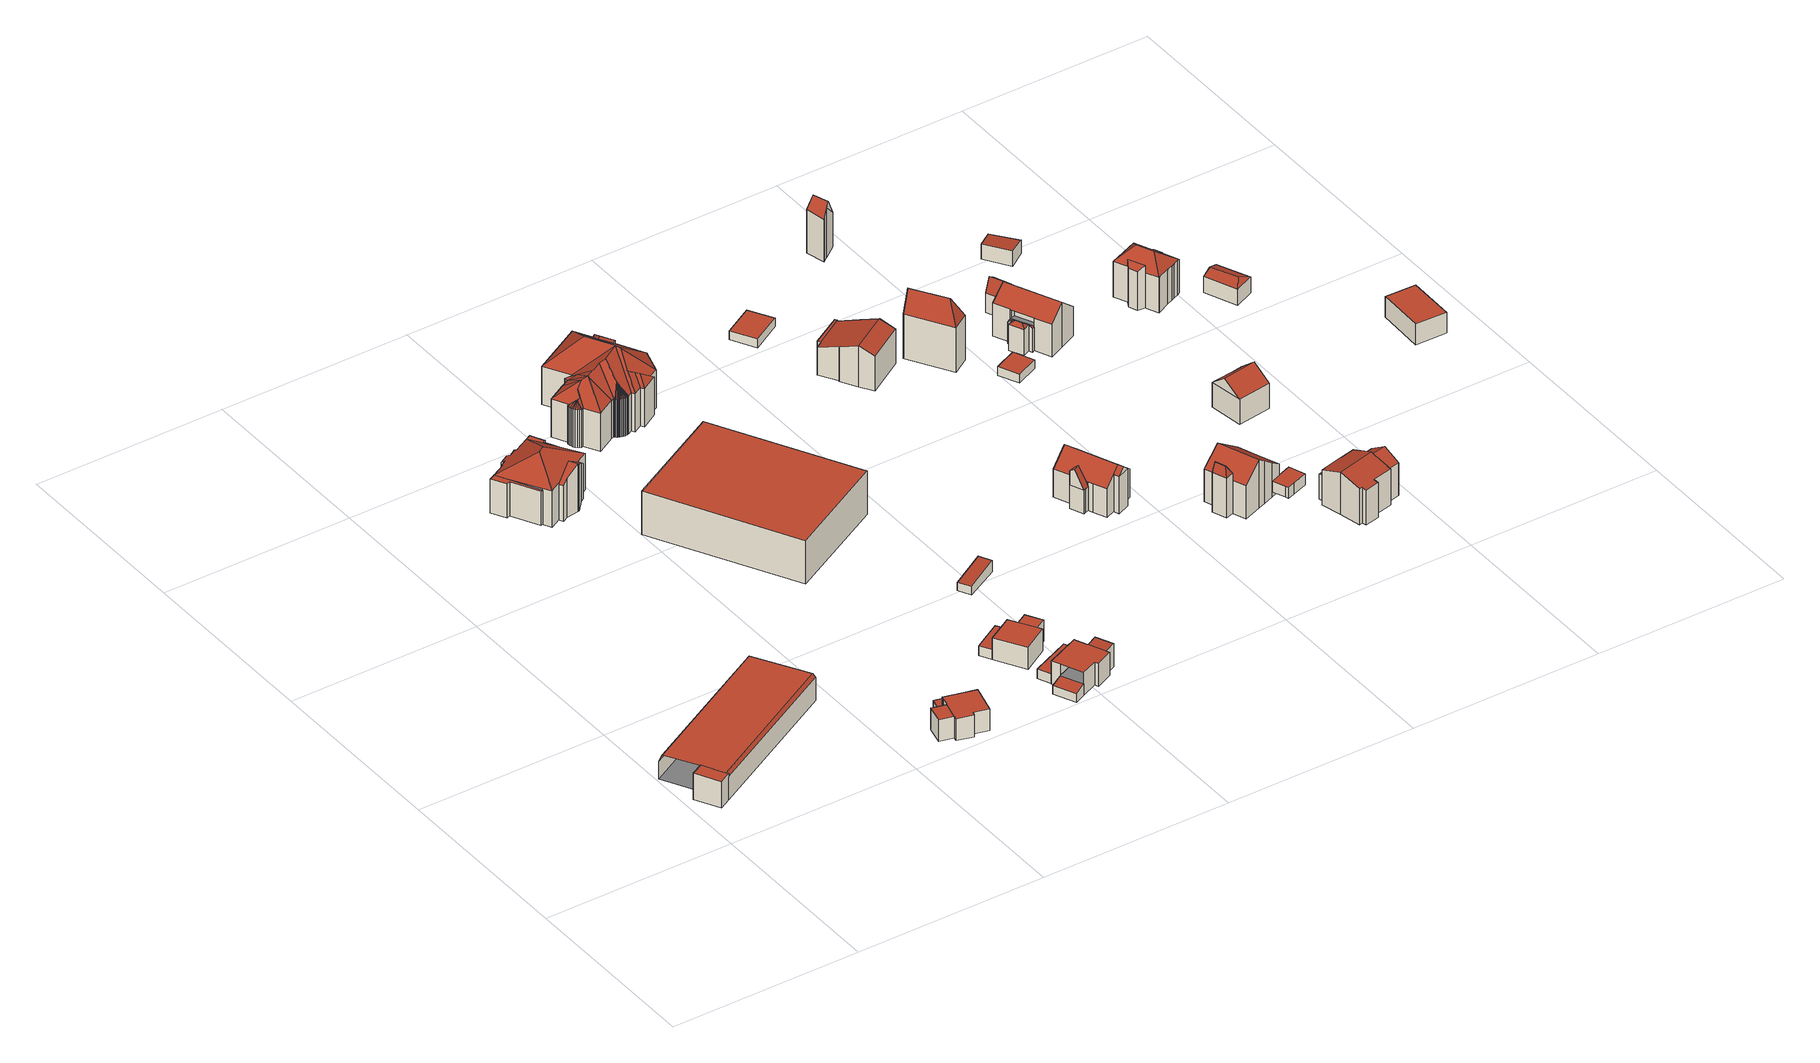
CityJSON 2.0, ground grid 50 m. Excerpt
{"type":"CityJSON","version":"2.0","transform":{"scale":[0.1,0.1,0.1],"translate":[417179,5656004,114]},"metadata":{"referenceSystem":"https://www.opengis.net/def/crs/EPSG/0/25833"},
"CityObjects":{
"building1":{"type":"Building","attributes":{"Gemeindeschluessel":14612000,"Geometrietyp2DReferenz":"3000","function":"31001_9998","roofType":"9999"},"children":["building1-1","building1-2"]},
"building1-1":{"type":"BuildingPart","attributes":{"Dachtyp_tdc":"tdcCutGableRoof","Dachneigung":1.35,"QualitaetDacherkennung":76,"Geometrietyp2DReferenz":"3000","measuredHeight":7.22,"roofType":"9999"},"parents":["building1"],"geometry":[{"type":"MultiSurface","lod":"2","boundaries":[[[0,1,2,3]],[[4,5,6,7]],[[5,0,3,6]],[[1,0,8,9]],[[5,4,10,11]],[[0,5,11,8]],[[10,12,13,9,8,11]],[[3,2,14,7,6]]],"semantics":{"surfaces":[{"type":"WallSurface"},{"type":"RoofSurface"},{"type":"GroundSurface"}],"values":[0,0,0,1,1,0,1,2]}}]},
"building1-2":{"type":"BuildingPart","attributes":{"Dachtyp_tdc":"tdcPolyFlatRoof","Dachneigung":0,"QualitaetDacherkennung":43,"Geometrietyp2DReferenz":"3000","measuredHeight":7.17,"roofType":"1000"},"parents":["building1"],"geometry":[{"type":"MultiSurface","lod":"2","boundaries":[[[15,16,17,2,1]],[[16,18,19,17]],[[18,20,12,21,14,19]],[[20,18,16,15,9,13]],[[2,17,19,14]]],"semantics":{"surfaces":[{"type":"WallSurface"},{"type":"RoofSurface"},{"type":"GroundSurface"}],"values":[0,0,0,1,2]}}]},
"building2":{"type":"Building","attributes":{"Gemeindeschluessel":14612000,"Geometrietyp2DReferenz":"3000","function":"31001_9998","roofType":"9999"},"children":["building2-1","building2-2"]},
"building2-1":{"type":"BuildingPart","attributes":{"Dachtyp_tdc":"tdcPolyFlatRoof","Dachneigung":0,"QualitaetDacherkennung":57,"Geometrietyp2DReferenz":"3000","measuredHeight":5.85,"roofType":"1000"},"parents":["building2"],"geometry":[{"type":"MultiSurface","lod":"2","boundaries":[[[22,23,24,25]],[[23,26,27,24]],[[26,28,29,27]],[[28,26,23,22]],[[25,24,27,29]]],"semantics":{"surfaces":[{"type":"WallSurface"},{"type":"RoofSurface"},{"type":"GroundSurface"}],"values":[0,0,0,1,2]}}]},
"building2-2":{"type":"BuildingPart","attributes":{"Dachtyp_tdc":"tdcPolyFlatRoof","Dachneigung":0,"QualitaetDacherkennung":73,"Geometrietyp2DReferenz":"3000","measuredHeight":5.95,"roofType":"1000"},"parents":["building2"],"geometry":[{"type":"MultiSurface","lod":"2","boundaries":[[[30,31,32,33]],[[31,34,35,32]],[[34,36,37,35]],[[36,38,25,37]],[[38,22,25]],[[39,40,41,29,28]],[[40,42,43,41]],[[42,44,45,43]],[[44,46,47,45]],[[46,48,49,47]],[[48,30,33,49]],[[48,46,44,42,40,39,38,36,34,31,30]],[[33,32,35,37,25,29,41,43,45,47,49]]],"semantics":{"surfaces":[{"type":"WallSurface"},{"type":"RoofSurface"},{"type":"GroundSurface"}],"values":[0,0,0,0,0,0,0,0,0,0,0,1,2]}}]},
"building3":{"type":"Building","attributes":{"Dachtyp_tdc":"tdcPolyFlatRoof","Gemeindeschluessel":14612000,"Dachneigung":0,"QualitaetDacherkennung":72,"Geometrietyp2DReferenz":"3000","measuredHeight":2.88,"function":"31001_9998","roofType":"1000"},"geometry":[{"type":"Solid","lod":"2","boundaries":[[[[50,51,41,43]],[[51,52,53,41]],[[52,54,55,53]],[[54,56,57,55]],[[56,58,49,57]],[[58,59,47,49]],[[59,50,43,47]],[[59,58,56,54,52,51,50]],[[43,41,53,55,57,49,47]]]],"semantics":{"surfaces":[{"type":"WallSurface"},{"type":"RoofSurface"},{"type":"GroundSurface"}],"values":[[0,0,0,0,0,0,0,1,2]]}}]},
"building4":{"type":"Building","attributes":{"Gemeindeschluessel":14612000,"Geometrietyp2DReferenz":"3000","function":"31001_9998","roofType":"9999"},"children":["building4-1","building4-2","building4-3","building4-4"]},
"building4-1":{"type":"BuildingPart","attributes":{"Dachtyp_tdc":"tdcPolyFlatRoof","Dachneigung":0,"QualitaetDacherkennung":33,"Geometrietyp2DReferenz":"3000","measuredHeight":9.27,"roofType":"1000"},"parents":["building4"],"geometry":[{"type":"MultiSurface","lod":"2","boundaries":[[[60,61,62,63]],[[61,64,65,62]],[[64,66,67,65]],[[66,68,69,67]],[[68,70,71,72,69]],[[73,60,63,74]],[[73,75,70,68,66,64,61,60]],[[63,62,65,67,69,72,74]]],"semantics":{"surfaces":[{"type":"WallSurface"},{"type":"RoofSurface"},{"type":"GroundSurface"}],"values":[0,0,0,0,0,0,1,2]}}]},
"building4-2":{"type":"BuildingPart","attributes":{"Dachtyp_tdc":"tdcPolyFlatRoof","Dachneigung":0,"QualitaetDacherkennung":35,"Geometrietyp2DReferenz":"3000","measuredHeight":9.11,"roofType":"1000"},"parents":["building4"],"geometry":[{"type":"MultiSurface","lod":"2","boundaries":[[[76,77,78,79]],[[77,80,81,78]],[[80,82,83,81]],[[82,84,85,83]],[[84,86,87,85]],[[84,82,80,77,76,86]],[[87,79,78,81,83,85]]],"semantics":{"surfaces":[{"type":"WallSurface"},{"type":"RoofSurface"},{"type":"GroundSurface"}],"values":[0,0,0,0,0,1,2]}}]},
"building4-3":{"type":"BuildingPart","attributes":{"Dachtyp_tdc":"tdcGableRoof","Dachneigung":34.26,"QualitaetDacherkennung":41,"Geometrietyp2DReferenz":"3000","measuredHeight":13.04,"roofType":"3100"},"parents":["building4"],"geometry":[{"type":"MultiSurface","lod":"2","boundaries":[[[88,89,90,91]],[[89,92,93,90]],[[92,94,95,93]],[[94,96,97,95]],[[96,98,99,97]],[[98,100,101,99]],[[100,102,103,101]],[[96,94,92,89,88,104,105]],[[105,106,102,100,98,96]],[[103,107,91,90,93,95,97,99,101]]],"semantics":{"surfaces":[{"type":"WallSurface"},{"type":"RoofSurface"},{"type":"GroundSurface"}],"values":[0,0,0,0,0,0,0,1,1,2]}}]},
"building4-4":{"type":"BuildingPart","attributes":{"Dachtyp_tdc":"tdcHipRoof","Dachneigung":31.89,"QualitaetDacherkennung":49,"Geometrietyp2DReferenz":"3000","measuredHeight":14.02,"roofType":"3200"},"parents":["building4"],"geometry":[{"type":"MultiSurface","lod":"2","boundaries":[[[71,75,108,109,110]],[[111,112,76,113]],[[109,114,106,115,104,116,111,113,110]],[[76,117,118,119,120,121,122,123,124,71,110,113]],[[125,126,127,128,129,130,79,87,131,91,107,103,132,74,72,133,134]],[[122,121,126,125]],[[121,120,127,126]],[[120,119,128,127]],[[119,118,129,128]],[[118,117,130,129]],[[117,76,79,130]],[[112,111,131,87,86]],[[111,116,91,131]],[[116,88,91]],[[114,103,102]],[[114,109,132,103]],[[109,108,73,74,132]],[[71,124,133,72]],[[124,123,134,133]],[[123,122,125,134]]],"semantics":{"surfaces":[{"type":"RoofSurface"},{"type":"GroundSurface"},{"type":"WallSurface"}],"values":[0,0,0,0,1,2,2,2,2,2,2,2,2,2,2,2,2,2,2,2]}}]},
"building5":{"type":"Building","attributes":{"Dachtyp_tdc":"tdcPolyFlatRoof","Gemeindeschluessel":14612000,"Dachneigung":0,"QualitaetDacherkennung":61,"Geometrietyp2DReferenz":"3000","measuredHeight":2.72,"function":"31001_9998","roofType":"1000"},"geometry":[{"type":"Solid","lod":"2","boundaries":[[[[135,136,137,138]],[[136,139,140,137]],[[139,141,142,140]],[[141,143,144,142]],[[143,135,138,144]],[[143,141,139,136,135]],[[138,137,140,142,144]]]],"semantics":{"surfaces":[{"type":"WallSurface"},{"type":"RoofSurface"},{"type":"GroundSurface"}],"values":[[0,0,0,0,0,1,2]]}}]},
"building6":{"type":"Building","attributes":{"Gemeindeschluessel":14612000,"Geometrietyp2DReferenz":"3000","function":"31001_9998","roofType":"9999"},"children":["building6-1","building6-2"]},
"building6-1":{"type":"BuildingPart","attributes":{"Dachtyp_tdc":"tdcPolyFlatRoof","Dachneigung":0,"QualitaetDacherkennung":54,"Geometrietyp2DReferenz":"3000","measuredHeight":5.97,"roofType":"1000"},"parents":["building6"],"geometry":[{"type":"MultiSurface","lod":"2","boundaries":[[[145,146,147,148]],[[146,149,150,147]],[[149,151,152,150]],[[151,149,146,145]],[[148,147,150,152]]],"semantics":{"surfaces":[{"type":"WallSurface"},{"type":"RoofSurface"},{"type":"GroundSurface"}],"values":[0,0,0,1,2]}}]},
"building6-2":{"type":"BuildingPart","attributes":{"Dachtyp_tdc":"tdcPolyFlatRoof","Dachneigung":0,"QualitaetDacherkennung":65,"Geometrietyp2DReferenz":"3000","measuredHeight":5.97,"roofType":"1000"},"parents":["building6"],"geometry":[{"type":"MultiSurface","lod":"2","boundaries":[[[151,153,154,152]],[[153,155,156,154]],[[155,157,158,156]],[[157,159,160,158]],[[159,145,148,160]],[[145,159,157,155,153,151]],[[152,154,156,158,160,148]]],"semantics":{"surfaces":[{"type":"WallSurface"},{"type":"RoofSurface"},{"type":"GroundSurface"}],"values":[0,0,0,0,0,1,2]}}]},
"building7":{"type":"Building","attributes":{"Dachtyp_tdc":"tdcPolyFlatRoof","Gemeindeschluessel":14612000,"Dachneigung":0,"QualitaetDacherkennung":66,"Geometrietyp2DReferenz":"3000","measuredHeight":2.78,"function":"31001_9998","roofType":"1000"},"geometry":[{"type":"Solid","lod":"2","boundaries":[[[[161,162,163,164]],[[162,165,166,163]],[[165,167,168,166]],[[167,169,170,168]],[[169,171,172,170]],[[171,173,174,172]],[[173,161,164,174]],[[173,171,169,167,165,162,161]],[[164,163,166,168,170,172,174]]]],"semantics":{"surfaces":[{"type":"WallSurface"},{"type":"RoofSurface"},{"type":"GroundSurface"}],"values":[[0,0,0,0,0,0,0,1,2]]}}]},
"building8":{"type":"Building","attributes":{"Gemeindeschluessel":14612000,"Geometrietyp2DReferenz":"3000","function":"31001_9998","roofType":"9999"},"children":["building8-1","building8-2","building8-3"]},
"building8-1":{"type":"BuildingPart","attributes":{"Dachtyp_tdc":"tdcPolyFlatRoof","Dachneigung":15.5,"QualitaetDacherkennung":44,"Geometrietyp2DReferenz":"3000","measuredHeight":3.14,"roofType":"2100"},"parents":["building8"],"geometry":[{"type":"MultiSurface","lod":"2","boundaries":[[[175,176,177,178]],[[179,180,181,182]],[[180,175,178,181]],[[180,179,176,175]],[[178,177,182,181]]],"semantics":{"surfaces":[{"type":"WallSurface"},{"type":"RoofSurface"},{"type":"GroundSurface"}],"values":[0,0,0,1,2]}}]},
"building8-2":{"type":"BuildingPart","attributes":{"Dachtyp_tdc":"tdcPolyFlatRoof","Dachneigung":0,"QualitaetDacherkennung":72,"Geometrietyp2DReferenz":"3000","measuredHeight":6.24,"roofType":"1000"},"parents":["building8"],"geometry":[{"type":"MultiSurface","lod":"2","boundaries":[[[183,184,185]],[[183,186,187,184]],[[186,188,189,187]],[[188,190,191,189]],[[190,192,179,182,191]],[[193,194,195,177,176]],[[194,196,197,195]],[[196,198,199,197]],[[198,200,201,199]],[[200,202,203,201]],[[202,204,203]],[[202,200,198,196,194,193,192,190,188,186,183]],[[184,187,189,191,182,177,195,197,199,201,203]]],"semantics":{"surfaces":[{"type":"WallSurface"},{"type":"RoofSurface"},{"type":"GroundSurface"}],"values":[0,0,0,0,0,0,0,0,0,0,0,1,2]}}]},
"building8-3":{"type":"BuildingPart","attributes":{"Dachtyp_tdc":"tdcPolyFlatRoof","Dachneigung":4.61,"QualitaetDacherkennung":64,"Geometrietyp2DReferenz":"3000","measuredHeight":6.4,"roofType":"2100"},"parents":["building8"],"geometry":[{"type":"MultiSurface","lod":"2","boundaries":[[[205,185,184,206]],[[204,207,208,203]],[[207,205,206,208]],[[207,204,185,205]],[[206,184,203,208]]],"semantics":{"surfaces":[{"type":"WallSurface"},{"type":"RoofSurface"},{"type":"GroundSurface"}],"values":[0,0,0,1,2]}}]},
"building9":{"type":"Building","attributes":{"name":"62. Grundschule Friedrich Schiller","Dachtyp_tdc":"tdcPolyFlatRoof","Gemeindeschluessel":14612000,"Dachneigung":0,"QualitaetDacherkennung":83,"Geometrietyp2DReferenz":"3000","measuredHeight":11.93,"function":"31001_3021","roofType":"1000"},"geometry":[{"type":"Solid","lod":"2","boundaries":[[[[209,210,211,212]],[[210,213,214,211]],[[213,215,216,214]],[[215,209,212,216]],[[215,213,210,209]],[[212,211,214,216]]]],"semantics":{"surfaces":[{"type":"WallSurface"},{"type":"RoofSurface"},{"type":"GroundSurface"}],"values":[[0,0,0,0,1,2]]}}]},
"building10":{"type":"Building","attributes":{"Dachtyp_tdc":"tdcFreeFormRoof","Gemeindeschluessel":14612000,"Dachneigung":36.1,"QualitaetDacherkennung":30,"Geometrietyp2DReferenz":"3000","measuredHeight":15.86,"function":"31001_9998","roofType":"5000"},"geometry":[{"type":"Solid","lod":"2","boundaries":[[[[217,218,219,220]],[[218,221,222,219]],[[221,223,224,222]],[[223,225,226,224]],[[225,227,228,226]],[[227,229,230,228]],[[229,231,232,230]],[[231,233,234,232]],[[233,235,236,234]],[[235,237,238,236]],[[237,239,240,238]],[[239,241,242,240]],[[241,243,244,242]],[[245,246,247,248]],[[249,245,248,250]],[[251,249,250,252]],[[253,251,252,254]],[[255,256,253,254,257]],[[258,255,257,259]],[[258,259,260]],[[261,262,256,255,258,260,263]],[[264,265,266,261,263,267]],[[264,267,268]],[[269,270,271,265,264,268,272]],[[273,274,269,272,275]],[[273,275,276]],[[277,273,276,278]],[[277,278,279]],[[280,277,279,281]],[[282,280,281,283]],[[284,282,283,285]],[[286,284,285,287]],[[288,286,287,289]],[[290,288,289,291]],[[292,290,291,293]],[[294,292,293,295]],[[296,294,295,297]],[[296,297,243]],[[298,274,273,277,280,282,284,286,288,290,292,294,296,243,241]],[[299,300,301,302,298,241,239]],[[303,299,239,237]],[[304,303,237,235]],[[304,235,233]],[[300,299,303,304,233,231]],[[301,300,231,229]],[[302,301,229,227]],[[217,305,218]],[[305,217,306]],[[307,227,225]],[[307,302,227]],[[307,308,302]],[[305,308,307]],[[308,305,306]],[[302,308,298]],[[309,307,225,223]],[[309,223,221]],[[305,307,309,221,218]],[[243,297,310,244]],[[297,295,311,310]],[[295,293,312,311]],[[293,291,313,312]],[[291,289,314,313]],[[289,287,315,314]],[[287,285,316,315]],[[285,283,317,316]],[[283,281,318,317]],[[281,279,319,318]],[[279,278,320,319]],[[278,276,321,320]],[[276,275,322,321]],[[275,272,323,322]],[[272,268,324,323]],[[268,267,325,324]],[[267,263,326,325]],[[263,260,327,326]],[[260,259,328,327]],[[259,257,329,328]],[[257,254,330,329]],[[254,252,331,330]],[[252,250,332,331]],[[250,248,333,332]],[[248,247,334,333]],[[247,335,336,334]],[[335,337,338,336]],[[337,339,340,338]],[[339,341,342,340]],[[341,343,344,342]],[[343,345,346,344]],[[345,347,348,346]],[[347,349,350,348]],[[349,351,352,350]],[[351,217,220,352]],[[308,306,351,349]],[[270,269,274,298,308,349,347]],[[353,271,270,347,345]],[[353,345,343]],[[353,265,271]],[[343,265,353]],[[343,266,265]],[[341,266,343]],[[266,341,339]],[[262,261,266,339,337]],[[246,245,249,251,253,256,262,337,335]],[[246,335,247]],[[306,217,351]],[[220,219,222,224,226,228,230,232,234,236,238,240,242,244,310,311,312,313,314,315,316,317,318,319,320,321,322,323,324,325,326,327,328,329,330,331,332,333,334,336,338,340,342,344,346,348,350,352]]]],"semantics":{"surfaces":[{"type":"WallSurface"},{"type":"RoofSurface"},{"type":"GroundSurface"}],"values":[[0,0,0,0,0,0,0,0,0,0,0,0,0,1,1,1,1,1,1,1,1,1,1,1,1,1,1,1,1,1,1,1,1,1,1,1,1,1,1,1,1,1,1,1,1,1,1,1,1,1,1,1,1,1,1,1,1,0,0,0,0,0,0,0,0,0,0,0,0,0,0,0,0,0,0,0,0,0,0,0,0,0,0,0,0,0,0,0,0,0,0,0,1,1,1,1,1,1,1,1,1,1,1,1,1,2]]}}]},
"building11":{"type":"Building","attributes":{"Dachtyp_tdc":"tdcPolyFlatRoof","Gemeindeschluessel":14612000,"Dachneigung":5.11,"QualitaetDacherkennung":61,"Geometrietyp2DReferenz":"3000","measuredHeight":3.24,"function":"31001_9998","roofType":"2100"},"geometry":[{"type":"Solid","lod":"2","boundaries":[[[[354,355,356,357]],[[355,358,359,356]],[[358,360,361,359]],[[360,354,357,361]],[[360,358,355,354]],[[357,356,359,361]]]],"semantics":{"surfaces":[{"type":"WallSurface"},{"type":"RoofSurface"},{"type":"GroundSurface"}],"values":[[0,0,0,0,1,2]]}}]},
"building12":{"type":"Building","attributes":{"name":"Josef-Hegenbarth-Archiv","Gemeindeschluessel":14612000,"Geometrietyp2DReferenz":"3000","function":"31001_3034","roofType":"9999"},"children":["building12-1","building12-2","building12-3"]},
"building12-1":{"type":"BuildingPart","attributes":{"Dachtyp_tdc":"tdcGableRoof","Dachneigung":41.38,"QualitaetDacherkennung":40,"Geometrietyp2DReferenz":"3000","measuredHeight":11.79,"roofType":"3100"},"parents":["building12"],"geometry":[{"type":"MultiSurface","lod":"2","boundaries":[[[362,363,364,365]],[[363,366,367,364]],[[366,368,367]],[[369,362,365,370]],[[371,372,373,374]],[[366,363,374,373]],[[369,372,371,362]],[[362,371,374,363]],[[365,364,367,375,370]]],"semantics":{"surfaces":[{"type":"WallSurface"},{"type":"RoofSurface"},{"type":"GroundSurface"}],"values":[0,0,0,0,1,1,0,0,2]}}]},
"building12-2":{"type":"BuildingPart","attributes":{"Dachtyp_tdc":"tdcGableRoof","Dachneigung":61.6,"QualitaetDacherkennung":16,"Geometrietyp2DReferenz":"3000","measuredHeight":11.34,"roofType":"3100"},"parents":["building12"],"geometry":[{"type":"MultiSurface","lod":"2","boundaries":[[[376,377,378,379]],[[377,380,381,378]],[[380,382,383,381]],[[382,384,385,383]],[[386,387,388,389]],[[390,388,387,380,377,376]],[[382,386,389,391,384]],[[380,387,386,382]],[[385,379,378,381,383]]],"semantics":{"surfaces":[{"type":"WallSurface"},{"type":"RoofSurface"},{"type":"GroundSurface"}],"values":[0,0,0,0,1,1,0,0,2]}}]},
"building12-3":{"type":"BuildingPart","attributes":{"Dachtyp_tdc":"tdcFreeFormRoof","Dachneigung":40.56,"QualitaetDacherkennung":63,"Geometrietyp2DReferenz":"3000","measuredHeight":11.73,"roofType":"5000"},"parents":["building12"],"geometry":[{"type":"MultiSurface","lod":"2","boundaries":[[[392,393,394,395]],[[393,396,379,394]],[[396,376,379]],[[391,397,398,385,384]],[[397,399,400,398]],[[399,401,402,400]],[[401,403,404,402]],[[403,372,370,404]],[[372,369,370]],[[368,392,395,367]],[[405,372,403,401,399]],[[399,397,391,390,396,393,392,368,366,405]],[[395,394,379,385,398,400,402,404,370,375,367]]],"semantics":{"surfaces":[{"type":"WallSurface"},{"type":"RoofSurface"},{"type":"GroundSurface"}],"values":[0,0,0,0,0,0,0,0,0,0,1,1,2]}}]},
"building13":{"type":"Building","attributes":{"Dachtyp_tdc":"tdcPolyFlatRoof","Gemeindeschluessel":14612000,"Dachneigung":0,"QualitaetDacherkennung":78,"Geometrietyp2DReferenz":"3000","measuredHeight":2.39,"function":"31001_9998","roofType":"1000"},"geometry":[{"type":"Solid","lod":"2","boundaries":[[[[406,407,408,409]],[[407,410,411,408]],[[410,412,413,411]],[[412,406,409,413]],[[412,410,407,406]],[[409,408,411,413]]]],"semantics":{"surfaces":[{"type":"WallSurface"},{"type":"RoofSurface"},{"type":"GroundSurface"}],"values":[[0,0,0,0,1,2]]}}]},
"building14":{"type":"Building","attributes":{"Gemeindeschluessel":14612000,"Geometrietyp2DReferenz":"3000","function":"31001_9998","roofType":"9999"},"children":["building14-1","building14-2"]},
"building14-1":{"type":"BuildingPart","attributes":{"Dachtyp_tdc":"tdcPolyFlatRoof","Dachneigung":0,"QualitaetDacherkennung":35,"Geometrietyp2DReferenz":"3000","measuredHeight":7.68,"roofType":"1000"},"parents":["building14"],"geometry":[{"type":"MultiSurface","lod":"2","boundaries":[[[414,415,416,417,418]],[[415,419,420,416]],[[419,421,422,423,420]],[[421,419,415,414]],[[417,416,420,423]]],"semantics":{"surfaces":[{"type":"WallSurface"},{"type":"RoofSurface"},{"type":"GroundSurface"}],"values":[0,0,0,1,2]}}]},
"building14-2":{"type":"BuildingPart","attributes":{"Dachtyp_tdc":"tdcGableRoof","Dachneigung":19.38,"QualitaetDacherkennung":33,"Geometrietyp2DReferenz":"3000","measuredHeight":11.12,"roofType":"3100"},"parents":["building14"],"geometry":[{"type":"MultiSurface","lod":"2","boundaries":[[[424,418,417,425]],[[422,426,427,423]],[[426,428,429,427]],[[428,430,431,429]],[[430,432,433,431]],[[432,434,435,433]],[[434,436,437,435]],[[436,438,439,437]],[[438,424,425,439]],[[434,432,430,428]],[[428,426,422,418,424,438,436,434]],[[425,417,423,427,429,431,433,435,437,439]]],"semantics":{"surfaces":[{"type":"WallSurface"},{"type":"RoofSurface"},{"type":"GroundSurface"}],"values":[0,0,0,0,0,0,0,0,0,1,1,2]}}]},
"building15":{"type":"Building","attributes":{"Gemeindeschluessel":14612000,"Geometrietyp2DReferenz":"3000","function":"31001_9998","roofType":"9999"},"children":["building15-1","building15-2"]},
"building15-1":{"type":"BuildingPart","attributes":{"Dachtyp_tdc":"tdcGableRoof","Dachneigung":36.3,"QualitaetDacherkennung":70,"Geometrietyp2DReferenz":"3000","measuredHeight":13.13,"roofType":"3100"},"parents":["building15"],"geometry":[{"type":"MultiSurface","lod":"2","boundaries":[[[440,441,442,443]],[[441,444,445,442]],[[444,446,447,445]],[[446,448,449,447]],[[448,450,451,449]],[[446,444,441,440,452,453,454,455]],[[455,456,457,458,450,448,446]],[[459,460,461,462,463,464,465,443,442,445,447,449,451]],[[458,457,460,459]],[[457,456,461,460]],[[456,455,462,461]],[[455,454,463,462]],[[454,453,464,463]],[[453,452,465,464]],[[452,440,443,465]]],"semantics":{"surfaces":[{"type":"WallSurface"},{"type":"RoofSurface"},{"type":"GroundSurface"}],"values":[0,0,0,0,0,1,1,2,0,0,0,0,0,0,0]}}]},
"building15-2":{"type":"BuildingPart","attributes":{"Dachtyp_tdc":"tdcFreeFormRoof","Dachneigung":64.81,"QualitaetDacherkennung":73,"Geometrietyp2DReferenz":"3000","measuredHeight":13.26,"roofType":"5000"},"parents":["building15"],"geometry":[{"type":"MultiSurface","lod":"2","boundaries":[[[466,467,458,459,460]],[[468,451,450]],[[468,469,470,451]],[[469,471,472,470]],[[471,466,460,472]],[[473,469,468]],[[474,473,468,467,466]],[[473,474,471,469]],[[471,474,466]],[[460,459,451,470,472]]],"semantics":{"surfaces":[{"type":"WallSurface"},{"type":"RoofSurface"},{"type":"GroundSurface"}],"values":[0,0,0,0,0,1,1,1,0,2]}}]},
"building16":{"type":"Building","attributes":{"Dachtyp_tdc":"tdcFreeFormRoof","Gemeindeschluessel":14612000,"Dachneigung":65.69,"QualitaetDacherkennung":10,"Geometrietyp2DReferenz":"3000","measuredHeight":17.89,"function":"31001_9998","roofType":"5000"},"geometry":[{"type":"Solid","lod":"2","boundaries":[[[[475,476,477,478]],[[476,479,480,477]],[[479,481,482,480]],[[481,475,478,482]],[[483,481,479]],[[484,483,479,476]],[[484,476,475]],[[483,484,475,481]],[[478,477,480,482]]]],"semantics":{"surfaces":[{"type":"WallSurface"},{"type":"RoofSurface"},{"type":"GroundSurface"}],"values":[[0,0,0,0,1,1,0,1,2]]}}]},
"building17":{"type":"Building","attributes":{"Dachtyp_tdc":"tdcPolyFlatRoof","Gemeindeschluessel":14612000,"Dachneigung":0,"QualitaetDacherkennung":79,"Geometrietyp2DReferenz":"3000","measuredHeight":2.44,"function":"31001_9998","roofType":"1000"},"geometry":[{"type":"Solid","lod":"2","boundaries":[[[[485,486,487,488]],[[486,489,490,487]],[[489,491,492,490]],[[491,485,488,492]],[[491,489,486,485]],[[488,487,490,492]]]],"semantics":{"surfaces":[{"type":"WallSurface"},{"type":"RoofSurface"},{"type":"GroundSurface"}],"values":[[0,0,0,0,1,2]]}}]},
"building18":{"type":"Building","attributes":{"Dachtyp_tdc":"tdcPolyFlatRoof","Gemeindeschluessel":14612000,"Dachneigung":0,"QualitaetDacherkennung":0,"Geometrietyp2DReferenz":"3000","BezugspunktDach":"2000","measuredHeight":3,"function":"31001_9998"},"geometry":[{"type":"MultiSurface","lod":"2","boundaries":[[[493,494,495,496,497,498,499]],[[499,498,500,501]],[[498,497,502,500]],[[497,496,503,502]],[[496,495,504,503]],[[495,494,505,504]],[[494,493,506,505]],[[493,499,501,506]],[[501,500,502,503,504,505,506]]],"semantics":{"surfaces":[{"type":"RoofSurface"},{"type":"WallSurface"},{"type":"GroundSurface"}],"values":[0,1,1,1,1,1,1,1,2]}}]},
"building19":{"type":"Building","attributes":{"Gemeindeschluessel":14612000,"Geometrietyp2DReferenz":"3000","function":"31001_9998","roofType":"9999"},"children":["building19-1","building19-2","building19-3"]},
"building19-1":{"type":"BuildingPart","attributes":{"Dachtyp_tdc":"tdcPolyFlatRoof","Dachneigung":5.73,"QualitaetDacherkennung":30,"Geometrietyp2DReferenz":"3000","measuredHeight":7.06,"roofType":"2100"},"parents":["building19"],"geometry":[{"type":"MultiSurface","lod":"2","boundaries":[[[507,508,509,510]],[[508,511,512,509]],[[511,513,514,512]],[[513,515,516,514]],[[513,511,508,507,515]],[[516,510,509,512,514]]],"semantics":{"surfaces":[{"type":"WallSurface"},{"type":"RoofSurface"},{"type":"GroundSurface"}],"values":[0,0,0,0,1,2]}}]},
"building19-2":{"type":"BuildingPart","attributes":{"Dachtyp_tdc":"tdcGableRoof","Dachneigung":32.57,"QualitaetDacherkennung":83,"Geometrietyp2DReferenz":"3000","measuredHeight":11.59,"roofType":"3100"},"parents":["building19"],"geometry":[{"type":"MultiSurface","lod":"2","boundaries":[[[517,518,519,520]],[[518,521,522,519]],[[521,523,524,522]],[[521,525,526,527,523]],[[528,529,530,526,525,531]],[[518,531,525,521]],[[517,528,531,518]],[[524,532,520,519,522]]],"semantics":{"surfaces":[{"type":"WallSurface"},{"type":"RoofSurface"},{"type":"GroundSurface"}],"values":[0,0,0,1,1,0,0,2]}}]},
"building19-3":{"type":"BuildingPart","attributes":{"Dachtyp_tdc":"tdcGableRoof","Dachneigung":17.19,"QualitaetDacherkennung":20,"Geometrietyp2DReferenz":"3000","measuredHeight":11.58,"roofType":"3100"},"parents":["building19"],"geometry":[{"type":"MultiSurface","lod":"2","boundaries":[[[533,534,535,516,515]],[[534,536,537,535]],[[536,538,520,537]],[[538,528,517,520]],[[539,524,523]],[[539,540,541,524]],[[540,542,543,541]],[[542,544,545,543]],[[544,546,547,545]],[[546,548,549,547]],[[548,550,551,549]],[[550,552,553,551]],[[552,554,555,553]],[[554,556,510,555]],[[556,507,510]],[[552,550,548,546,544,542,540,539,527,530,557]],[[557,538,536,534,533,556,554,552]],[[516,535,537,520,532,524,541,543,545,547,549,551,553,555,510]]],"semantics":{"surfaces":[{"type":"WallSurface"},{"type":"RoofSurface"},{"type":"GroundSurface"}],"values":[0,0,0,0,0,0,0,0,0,0,0,0,0,0,0,1,1,2]}}]},
"building20":{"type":"Building","attributes":{"Dachtyp_tdc":"tdcFreeFormRoof","Gemeindeschluessel":14612000,"Dachneigung":60.14,"QualitaetDacherkennung":9,"Geometrietyp2DReferenz":"3000","measuredHeight":14.65,"function":"31001_9998","roofType":"5000"},"geometry":[{"type":"Solid","lod":"2","boundaries":[[[[558,559,560,561,562,563]],[[564,565,559,558]],[[565,566,560,559]],[[566,567,561,560]],[[567,568,562,561]],[[568,569,563,562]],[[569,564,558,563]],[[570,566,565,571]],[[567,570,571,564,569,568]],[[567,566,570]],[[565,564,571]]]],"semantics":{"surfaces":[{"type":"GroundSurface"},{"type":"WallSurface"},{"type":"RoofSurface"}],"values":[[0,1,1,1,1,1,1,2,2,1,1]]}}]},
"building21":{"type":"Building","attributes":{"Gemeindeschluessel":14612000,"Geometrietyp2DReferenz":"3000","function":"31001_9998","roofType":"9999"},"children":["building21-1","building21-2"]},
"building21-1":{"type":"BuildingPart","attributes":{"Dachtyp_tdc":"tdcFreeFormRoof","Dachneigung":38.02,"QualitaetDacherkennung":14,"Geometrietyp2DReferenz":"3000","measuredHeight":8,"roofType":"5000"},"parents":["building21"],"geometry":[{"type":"MultiSurface","lod":"2","boundaries":[[[572,573,574,575]],[[573,576,577,574]],[[576,578,579,577]],[[578,580,581,579]],[[580,582,583,581]],[[582,584,585,583]],[[584,586,587,585]],[[588,589,590,591]],[[589,572,575,590]],[[582,580,592]],[[593,586,584,582]],[[580,578,594,592]],[[578,576,594]],[[576,573,572,589,588]],[[576,588,593,582,592,594]],[[575,574,577,579,581,583,585,587,595,591,590]]],"semantics":{"surfaces":[{"type":"WallSurface"},{"type":"RoofSurface"},{"type":"GroundSurface"}],"values":[0,0,0,0,0,0,0,0,0,1,1,1,1,1,1,2]}}]},
"building21-2":{"type":"BuildingPart","attributes":{"Dachtyp_tdc":"tdcGableRoof","Dachneigung":40.35,"QualitaetDacherkennung":68,"Geometrietyp2DReferenz":"3000","measuredHeight":12.22,"roofType":"3100"},"parents":["building21"],"geometry":[{"type":"MultiSurface","lod":"2","boundaries":[[[596,597,587,586]],[[597,598,599,587]],[[598,600,601,599]],[[600,602,603,601]],[[602,604,605,603]],[[604,606,607,605]],[[606,608,609,607]],[[608,610,611,609]],[[610,612,613,611]],[[612,614,575,613]],[[614,615,589,590,575]],[[610,608,606,604,602,600]],[[600,598,597,596,615,614,612,610]],[[590,591,595,587,599,601,603,605,607,609,611,613,575]]],"semantics":{"surfaces":[{"type":"WallSurface"},{"type":"RoofSurface"},{"type":"GroundSurface"}],"values":[0,0,0,0,0,0,0,0,0,0,0,1,1,2]}}]},
"building22":{"type":"Building","attributes":{"Dachtyp_tdc":"tdcGableRoof","Gemeindeschluessel":14612000,"Dachneigung":69.22,"QualitaetDacherkennung":14,"Geometrietyp2DReferenz":"3000","measuredHeight":9.18,"function":"31001_9998","roofType":"3100"},"geometry":[{"type":"Solid","lod":"2","boundaries":[[[[616,617,618,619]],[[620,621,619,618]],[[622,623,624,625]],[[617,616,623,622]],[[616,621,624,623]],[[621,620,625,624]],[[620,617,622,625]],[[621,616,619]],[[617,620,618]]]],"semantics":{"surfaces":[{"type":"RoofSurface"},{"type":"GroundSurface"},{"type":"WallSurface"}],"values":[[0,0,1,2,2,2,2,2,2]]}}]},
"building23":{"type":"Building","attributes":{"Gemeindeschluessel":14612000,"Geometrietyp2DReferenz":"3000","function":"31001_9998","roofType":"9999"},"children":["building23-1","building23-2"]},
"building23-1":{"type":"BuildingPart","attributes":{"Dachtyp_tdc":"tdcGableRoof","Dachneigung":33.81,"QualitaetDacherkennung":54,"Geometrietyp2DReferenz":"3000","measuredHeight":10.13,"roofType":"3100"},"parents":["building23"],"geometry":[{"type":"MultiSurface","lod":"2","boundaries":[[[626,627,628,629]],[[627,630,631,628]],[[630,632,633,634,631]],[[635,636,637,638,639]],[[636,640,641,637]],[[640,626,629,641]],[[640,642,643,644]],[[635,632,630,627,643,642,636]],[[626,644,643,627]],[[640,644,626]],[[636,642,640]],[[629,628,631,634,638,637,641]]],"semantics":{"surfaces":[{"type":"WallSurface"},{"type":"RoofSurface"},{"type":"GroundSurface"}],"values":[0,0,0,0,0,0,1,1,0,0,0,2]}}]},
"building23-2":{"type":"BuildingPart","attributes":{"Dachtyp_tdc":"tdcPolyFlatRoof","Dachneigung":0,"QualitaetDacherkennung":55,"Geometrietyp2DReferenz":"3000","measuredHeight":4.42,"roofType":"1000"},"parents":["building23"],"geometry":[{"type":"MultiSurface","lod":"2","boundaries":[[[633,645,646,634]],[[645,647,648,646]],[[647,639,638,648]],[[647,645,633,639]],[[638,634,646,648]]],"semantics":{"surfaces":[{"type":"WallSurface"},{"type":"RoofSurface"},{"type":"GroundSurface"}],"values":[0,0,0,1,2]}}]},
"building24":{"type":"Building","attributes":{"Dachtyp_tdc":"tdcPolyFlatRoof","Gemeindeschluessel":14612000,"Dachneigung":5.51,"QualitaetDacherkennung":79,"Geometrietyp2DReferenz":"3000","measuredHeight":4.21,"function":"31001_9998","roofType":"2100"},"geometry":[{"type":"Solid","lod":"2","boundaries":[[[[649,650,651,652]],[[650,653,654,651]],[[653,655,656,654]],[[655,649,652,656]],[[655,653,650,649]],[[652,651,654,656]]]],"semantics":{"surfaces":[{"type":"WallSurface"},{"type":"RoofSurface"},{"type":"GroundSurface"}],"values":[[0,0,0,0,1,2]]}}]},
"building25":{"type":"Building","attributes":{"Gemeindeschluessel":14612000,"Geometrietyp2DReferenz":"3000","function":"31001_9998","roofType":"9999"},"children":["building25-1","building25-2"]},
"building25-1":{"type":"BuildingPart","attributes":{"Dachtyp_tdc":"tdcPolyFlatRoof","Dachneigung":34.72,"QualitaetDacherkennung":35,"Geometrietyp2DReferenz":"3000","measuredHeight":11.67,"roofType":"2100"},"parents":["building25"],"geometry":[{"type":"MultiSurface","lod":"2","boundaries":[[[657,658,659,660]],[[657,661,662,658]],[[659,663,664,660]],[[658,662,663,659]],[[662,665,663]],[[661,657,660,664,666]]],"semantics":{"surfaces":[{"type":"WallSurface"},{"type":"RoofSurface"},{"type":"GroundSurface"}],"values":[0,1,2,0,0,0]}}]},
"building25-2":{"type":"BuildingPart","attributes":{"Dachtyp_tdc":"tdcHipRoof","Dachneigung":37.41,"QualitaetDacherkennung":73,"Geometrietyp2DReferenz":"3000","measuredHeight":12.86,"roofType":"3200"},"parents":["building25"],"geometry":[{"type":"MultiSurface","lod":"2","boundaries":[[[665,667,668,663]],[[667,669,670,668]],[[669,671,672,670]],[[671,673,674,672]],[[673,675,676,674]],[[675,677,678,676]],[[677,679,680,678]],[[679,681,682,680]],[[681,683,684,682]],[[683,685,686,684]],[[685,687,688,686]],[[687,689,690,688]],[[689,691,692,690]],[[691,693,694,692]],[[693,666,664,694]],[[691,689,687,685,683,681,679,695]],[[669,667,696]],[[679,677,675,673,671,669,696,695]],[[667,665,666,693,691,695,696]],[[663,668,670,672,674,676,678,680,682,684,686,688,690,692,694,664]]],"semantics":{"surfaces":[{"type":"WallSurface"},{"type":"RoofSurface"},{"type":"GroundSurface"}],"values":[0,0,0,0,0,0,0,0,0,0,0,0,0,0,0,1,1,1,1,2]}}]},
"building26":{"type":"Building","attributes":{"Dachtyp_tdc":"tdcFreeFormRoof","Gemeindeschluessel":14612000,"Dachneigung":20.48,"QualitaetDacherkennung":63,"Geometrietyp2DReferenz":"3000","measuredHeight":5.44,"function":"31001_9998","roofType":"5000"},"geometry":[{"type":"Solid","lod":"2","boundaries":[[[[697,698,699,700]],[[698,701,702,699]],[[701,703,704,702]],[[703,697,700,704]],[[705,706,703,701]],[[705,701,698]],[[706,705,698,697]],[[706,697,703]],[[700,699,702,704]]]],"semantics":{"surfaces":[{"type":"WallSurface"},{"type":"RoofSurface"},{"type":"GroundSurface"}],"values":[[0,0,0,0,1,0,1,1,2]]}}]},
"building27":{"type":"Building","attributes":{"Dachtyp_tdc":"tdcPolyFlatRoof","Gemeindeschluessel":14612000,"Dachneigung":0,"QualitaetDacherkennung":2,"Geometrietyp2DReferenz":"3000","measuredHeight":5.71,"function":"31001_9998","roofType":"1000"},"geometry":[{"type":"Solid","lod":"2","boundaries":[[[[707,708,709,710]],[[708,711,712,709]],[[711,713,714,712]],[[713,707,710,714]],[[713,711,708,707]],[[710,709,712,714]]]],"semantics":{"surfaces":[{"type":"WallSurface"},{"type":"RoofSurface"},{"type":"GroundSurface"}],"values":[[0,0,0,0,1,2]]}}]}
},
"vertices":[
[459,334,70],[86,133,70],[86,133,7],[459,334,7],[3,287,54],[375,489,53],[375,489,7],[3,287,7],[456,341,79],[83,139,79],[7,279,75],[380,480,75],[53,195,78],[73,157,79],[53,195,7],
[86,133,79],[56,116,79],[56,116,7],[22,179,79],[22,179,7],[53,195,79],[53,195,64],
[630,38,69],[594,47,69],[594,47,10],[630,38,10],[606,95,69],[606,95,10],[642,86,69],[642,86,10],
[711,17,70],[673,27,70],[673,27,10],[711,17,10],[670,17,70],[670,17,10],[628,28,70],[628,28,10],[630,38,70],[642,86,70],[647,104,70],[647,104,10],[650,114,70],[650,114,10],[699,101,70],[699,101,10],[729,93,70],[729,93,10],[731,93,70],[731,93,10],
[650,114,39],[647,104,39],[639,106,39],[639,106,10],[650,150,39],[650,150,10],[739,129,39],[739,129,10],[731,93,39],[729,93,39],
[335,1231,97],[298,1301,97],[298,1301,4],[335,1231,4],[289,1297,97],[289,1297,4],[268,1335,97],[268,1335,4],[283,1342,97],[283,1342,4],[284,1343,97],[284,1343,96],[284,1343,4],[340,1233,97],[340,1233,4],[295,1321,97],
[423,1417,95],[436,1424,95],[436,1424,4],[423,1417,4],[454,1388,95],[454,1388,4],[447,1385,95],[447,1385,4],[485,1311,95],[485,1311,4],[480,1308,95],[480,1308,4],
[464,1271,102],[469,1261,102],[469,1261,4],[464,1271,4],[460,1256,109],[460,1256,4],[435,1228,133],[435,1228,4],[432,1228,135],[432,1228,4],[399,1223,112],[399,1223,4],[385,1216,101],[385,1216,4],[379,1226,101],[379,1226,4],[461,1270,104],[421,1249,135],[383,1228,104],[421,1249,4],
[340,1233,103],[351,1211,104],[379,1304,145],[492,1286,104],[480,1308,103],[397,1314,145],[379,1226,104],[421,1249,104],[464,1271,104],[381,1395,95],[378,1399,93],[362,1390,92],[357,1399,86],[332,1385,86],[337,1377,93],[320,1367,93],[322,1364,95],[337,1377,4],[332,1385,4],[357,1399,4],[362,1390,4],[378,1399,4],[381,1395,4],[492,1286,4],[351,1211,4],[322,1364,4],[320,1367,4],
[871,239,35],[854,268,35],[854,268,8],[871,239,8],[928,311,35],[928,311,8],[945,282,35],[945,282,8],[938,278,35],[938,278,8],
[952,255,67],[980,271,67],[980,271,7],[952,255,7],[1004,231,67],[1004,231,7],[977,215,67],[977,215,7],
[983,203,67],[983,203,7],[916,164,67],[916,164,7],[871,239,67],[871,239,7],[938,278,67],[938,278,7],
[928,90,34],[927,90,34],[927,90,7],[928,90,7],[913,123,34],[913,123,7],[1015,168,34],[1015,168,7],[1031,132,34],[1031,132,7],[1017,126,34],[1017,126,7],[1016,129,34],[1016,129,7],
[909,57,29],[937,69,37],[937,69,6],[909,57,6],[962,13,38],[934,0,29],[934,0,6],[962,13,6],
[1050,52,69],[1050,52,6],[1050,52,68],[1054,43,69],[1054,43,6],[1009,22,69],[1009,22,6],[1005,31,69],[1005,31,6],[962,13,69],[937,69,69],[927,90,69],[927,90,6],[928,90,69],[928,90,6],[1016,129,69],[1016,129,6],[1017,126,69],[1017,126,6],[1030,96,69],[1030,96,6],[1030,96,68],
[1079,64,70],[1079,64,6],[1059,109,70],[1059,109,6],
[958,856,122],[695,715,122],[695,715,3],[958,856,3],[501,1077,122],[501,1077,3],[764,1218,122],[764,1218,3],
[731,1685,105],[756,1641,105],[756,1641,1],[731,1685,1],[765,1646,105],[765,1646,1],[789,1601,105],[789,1601,1],[781,1596,105],[781,1596,1],[820,1523,105],[820,1523,1],[801,1458,105],[801,1458,1],[778,1446,105],[778,1446,1],[783,1438,105],[783,1438,1],[739,1412,105],[739,1412,1],[733,1421,105],[733,1421,1],[711,1409,105],[711,1409,1],[706,1417,105],[706,1417,1],[694,1410,105],[694,1410,1],[574,1451,113],[569,1454,110],[562,1453,105],[563,1449,105],[579,1448,116],[564,1444,105],[580,1448,117],[565,1440,105],[581,1447,117],[568,1436,105],[581,1443,115],[582,1447,118],[572,1433,105],[580,1436,111],[575,1430,105],[579,1427,105],[597,1469,128],[591,1451,118],[584,1429,105],[628,1470,148],[629,1474,150],[614,1478,142],[605,1391,105],[654,1418,105],[673,1496,152],[650,1484,150],[647,1483,151],[660,1420,105],[684,1444,130],[690,1494,159],[662,1418,105],[664,1417,105],[684,1443,129],[666,1415,105],[668,1414,105],[684,1442,129],[671,1413,105],[685,1442,128],[673,1412,105],[685,1441,128],[676,1411,105],[685,1439,127],[679,1410,105],[685,1438,126],[681,1410,105],[686,1436,124],[684,1409,105],[686,1433,122],[686,1409,105],[687,1429,120],[689,1409,105],[689,1423,115],[691,1410,105],[735,1522,160],[726,1460,132],[725,1461,132],[740,1509,158],[739,1514,160],[742,1455,124],[748,1446,124],[728,1544,157],[698,1590,160],[746,1606,124],[735,1523,160],[755,1611,124],[691,1410,1],[689,1409,1],[686,1409,1],[684,1409,1],[681,1410,1],[679,1410,1],[676,1411,1],[673,1412,1],[671,1413,1],[668,1414,1],[666,1415,1],[664,1417,1],[662,1418,1],[660,1420,1],[654,1418,1],[605,1391,1],[584,1429,1],[579,1427,1],[575,1430,1],[572,1433,1],[568,1436,1],[565,1440,1],[564,1444,1],[563,1449,1],[562,1453,1],[562,1458,105],[562,1458,1],[567,1460,105],[567,1460,1],[546,1499,105],[546,1499,1],[595,1526,105],[595,1526,1],[616,1537,105],[616,1537,1],[615,1546,105],[615,1546,1],[632,1546,105],[632,1546,1],[635,1548,105],[635,1548,1],[599,1613,105],[599,1613,1],[636,1527,119],
[1061,516,37],[974,470,28],[974,470,5],[1061,516,5],[957,501,28],[957,501,5],[1045,547,37],[1045,547,5],
[1432,522,132],[1399,508,132],[1399,508,31],[1432,522,31],[1394,522,133],[1394,522,31],[1394,522,132],[1426,535,132],[1426,535,31],[1432,522,134],[1426,535,134],[1411,529,149],[1416,515,149],[1411,529,31],
[1349,558,96],[1340,554,96],[1340,554,31],[1349,558,31],[1334,551,96],[1334,551,31],[1319,587,96],[1319,587,31],[1335,593,96],[1335,593,31],[1319,587,134],[1324,575,144],[1339,582,144],[1335,593,134],[1347,564,109],[1335,593,109],
[1369,511,109],[1354,546,109],[1354,546,31],[1369,511,31],[1349,558,109],[1314,643,109],[1314,643,31],[1356,661,148],[1356,661,31],[1398,678,109],[1398,678,31],[1453,546,109],[1453,546,31],[1411,529,148],
[1074,1568,35],[1151,1611,35],[1151,1611,11],[1074,1568,11],[1186,1550,35],[1186,1550,11],[1109,1506,35],[1109,1506,11],
[1180,1363,83],[1176,1370,83],[1176,1370,6],[1180,1363,6],[1180,1363,81],[1255,1416,83],[1255,1416,6],[1258,1410,83],[1258,1410,81],[1258,1410,6],
[1163,1352,81],[1163,1352,6],[1287,1362,101],[1287,1362,6],[1311,1322,118],[1311,1322,6],[1332,1288,101],[1332,1288,6],[1235,1228,101],[1235,1228,6],[1214,1262,118],[1214,1262,6],[1189,1303,101],[1189,1303,6],[1192,1304,101],[1192,1304,6],
[1713,336,141],[1687,326,161],[1687,326,67],[1713,336,67],[1660,316,183],[1660,316,67],[1640,309,198],[1640,309,67],[1592,291,157],[1592,291,67],[1580,325,157],[1580,325,67],[1692,394,141],[1686,409,141],[1674,442,141],[1601,415,198],[1553,398,157],[1566,362,157],[1566,363,157],[1566,363,67],[1566,362,67],[1553,398,67],[1601,415,67],[1674,442,67],[1686,409,67],[1692,394,67],
[1566,362,176],[1566,363,176],[1580,325,176],[1559,318,176],[1559,318,67],[1545,355,176],[1545,355,67],[1565,332,199],[1555,359,199],
[1333,1260,158],[1376,1285,158],[1376,1285,36],[1333,1260,36],[1444,1178,158],[1444,1178,36],[1400,1151,158],[1400,1151,36],[1408,1186,215],[1354,1273,214],
[1482,1019,75],[1458,1072,75],[1458,1072,51],[1482,1019,51],[1518,1099,75],[1518,1099,51],[1541,1046,75],[1541,1046,51],
[1723,292,112],[1762,306,112],[1747,348,112],[1713,336,112],[1687,326,112],[1700,292,112],[1703,284,112],[1700,292,82],[1703,284,82],[1687,326,82],[1713,336,82],[1747,348,82],[1762,306,82],[1723,292,82],
[1748,205,171],[1743,224,169],[1743,224,100],[1748,205,100],[1782,233,169],[1782,233,100],[1795,236,169],[1795,236,100],[1800,217,171],[1800,217,100],
[1842,204,190],[1877,212,190],[1877,212,100],[1842,204,100],[1896,134,190],[1896,134,100],[1860,126,190],[1860,126,100],[1886,174,216],[1850,166,216],[1852,160,212],[1842,204,191],[1849,172,212],[1850,168,215],[1877,212,191],[1849,172,100],
[1800,217,196],[1818,222,196],[1818,222,100],[1837,226,196],[1837,226,100],[1842,204,204],[1860,126,201],[1862,115,198],[1862,115,100],[1809,103,198],[1809,103,100],[1812,92,195],[1812,92,100],[1774,83,195],[1774,83,100],[1771,94,198],[1771,94,100],[1762,92,198],[1762,92,100],[1749,148,216],[1749,148,100],[1736,202,196],[1736,202,100],[1748,205,196],[1849,172,216],
[1344,1656,86],[1388,1670,86],[1404,1641,86],[1371,1617,86],[1360,1609,86],[1357,1606,86],[1344,1656,205],[1388,1670,192],[1404,1641,181],[1371,1617,221],[1360,1609,206],[1357,1606,201],[1380,1623,232],[1366,1663,232],
[1566,1086,130],[1560,1083,130],[1560,1083,66],[1566,1086,66],[1556,1092,137],[1556,1092,66],[1537,1083,137],[1537,1083,66],[1520,1119,137],[1520,1119,66],[1539,1128,137],[1539,1128,66],[1533,1141,126],[1533,1141,66],[1541,1144,127],[1541,1144,66],[1566,1088,132],[1567,1086,130],[1567,1086,66],[1566,1088,66],[1534,1114,146],[1543,1138,131],[1542,1097,146],[1543,1138,66],
[1541,1144,155],[1541,1144,156],[1522,1185,156],[1522,1185,66],[1563,1203,188],[1563,1203,66],[1565,1204,186],[1565,1204,66],[1594,1217,158],[1594,1217,66],[1605,1221,148],[1605,1221,66],[1669,1082,148],[1669,1082,66],[1626,1062,188],[1626,1062,66],[1586,1044,155],[1586,1044,66],[1566,1086,155],[1567,1086,155],
[1594,1217,160],[1576,1260,160],[1559,1252,174],[1578,1210,174],[1546,1247,137],[1565,1204,137],[1576,1260,83],[1594,1217,83],[1565,1204,83],[1546,1247,83],
[1760,561,165],[1747,649,165],[1747,649,97],[1760,561,97],[1754,650,165],[1754,650,97],[1766,651,165],[1766,651,141],[1766,651,97],[1806,657,165],[1836,662,165],[1836,662,97],[1806,657,97],[1806,657,141],[1849,574,165],[1849,574,97],[1842,622,198],[1753,609,198],[1760,561,166],
[1763,672,141],[1763,672,97],[1803,678,141],[1803,678,97],
[1610,1357,180],[1648,1385,175],[1648,1385,138],[1610,1357,138],[1695,1324,175],[1695,1324,138],[1652,1295,180],[1652,1295,138],
[1783,994,248],[1774,1016,248],[1774,1016,142],[1783,994,142],[1802,993,259],[1783,1034,259],[1783,1034,142],[1802,993,142],[1783,1034,239],[1802,993,239],
[1768,1068,239],[1768,1068,142],[1848,1105,235],[1848,1105,142],[1866,1065,235],[1866,1065,142],[1878,1070,226],[1878,1070,142],[1887,1049,226],[1887,1049,142],[1876,1044,235],[1876,1044,142],[1897,996,235],[1897,996,142],[1890,993,236],[1890,993,142],[1877,987,236],[1877,987,142],[1869,983,236],[1869,983,142],[1852,976,237],[1852,976,142],[1820,961,239],[1820,961,142],[1817,960,239],[1817,960,142],[1802,992,239],[1802,992,142],[1839,1011,271],[1820,1054,271],
[1960,858,209],[1925,942,209],[1925,942,165],[1960,858,165],[1974,963,209],[1974,963,165],[2010,880,209],[2010,880,165],[1949,952,219],[1979,884,219],
[2169,584,267],[2250,582,267],[2250,582,210],[2169,584,210],[2248,457,267],[2248,457,210],[2166,459,267],[2166,459,210]
]}
